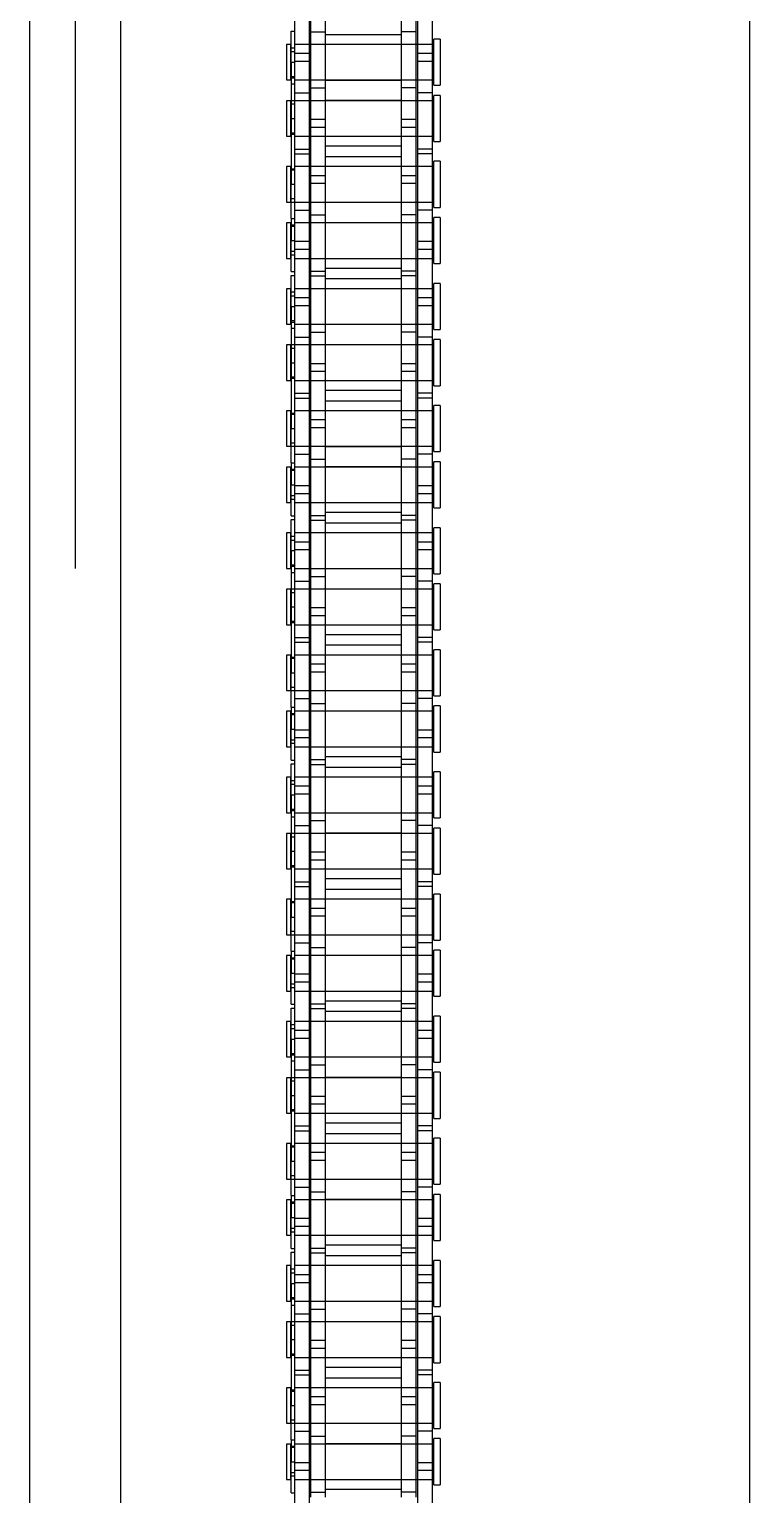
# Model space of a CAD drawing. Header units: metres. Extents: x 0 to 63075, y 0 to 44550.
# Drawn here: x 13894.7 to 13969.7, y 29355.7 to 29508.1 of the extents above; entities that cross this region are included whole.
import ezdxf

# ---------------------------------------------------------------- set-up
doc = ezdxf.new("R2010")
doc.units = ezdxf.units.M
doc.header["$LTSCALE"] = 75
doc.linetypes.add('HIDDEN2', pattern=[4.7625, 3.175, -1.5875])
for name, color, linetype in [('SDM', 7, 'Continuous'), ('SL4', 4, 'Continuous'), ('ST1', 7, 'HIDDEN2')]:
    doc.layers.add(name, color=color, linetype=linetype)

# ---------------------------------------------------------------- blocks, each defined once
blk = doc.blocks.new('A$Cb6dca9d5')
at = {"layer": 'SL4'}
for p, q in [((48.24, 3664.71), (48.24, 2339.74)), ((57.76, 2339.74), (57.76, 3664.71)), ((123.24, 2339.74), (123.24, 3664.71))]:
    blk.add_line(p, q, dxfattribs=at)
at = {"layer": 'ST1'}
for p, q in [((53, 3664.71), (53, 2339.74)), ((57.76, 2339.74), (57.76, 3664.71)), ((77.52, 2774.4), (77.52, 2768.05)), ((79.03, 2774.4), (79.03, 2768.05)), ((86.96, 2774.4), (86.96, 2768.05)), ((88.49, 2774.4), (88.49, 2768.05)), ((75.84, 2770.8), (75.84, 2761.7)), ((77.36, 2770.8), (77.36, 2761.7)), ((88.64, 2770.8), (88.64, 2761.7)), ((90.16, 2770.8), (90.16, 2761.7)), ((75.51, 2768.11), (75.84, 2768.11)), ((75.51, 2764.88), (75.51, 2768.11)), ((77.52, 2768.05), (79.03, 2768.05)), ((77.52, 2768.05), (77.52, 2758.96)), ((79.03, 2767.77), (86.96, 2767.77)), ((79.03, 2768.05), (79.03, 2758.96)), ((88.49, 2768.05), (86.96, 2768.05)), ((86.96, 2768.05), (86.96, 2758.96)), ((88.49, 2768.05), (88.49, 2758.96)), ((75, 2766.72), (75, 2763.03)), ((75.47, 2766.72), (75, 2766.72)), ((75.47, 2763.03), (75.47, 2766.72)), ((75.84, 2766.35), (75.47, 2766.35)), ((77.36, 2766.72), (75.84, 2766.72)), ((90.34, 2766.72), (75.84, 2766.72)), ((79.03, 2766.72), (77.52, 2766.72)), ((86.96, 2766.72), (79.03, 2766.72)), ((88.49, 2766.72), (86.96, 2766.72)), ((90.16, 2766.72), (88.64, 2766.72)), ((90.34, 2762.48), (90.34, 2767.27)), ((91, 2767.27), (90.34, 2767.27)), ((91, 2767.27), (91, 2762.48)), ((75.51, 2765.98), (75.84, 2765.98)), ((75.51, 2764.88), (75.51, 2752.18)), ((75.51, 2764.88), (75.84, 2764.88)), ((75.84, 2765.81), (77.36, 2765.81)), ((77.36, 2764.95), (75.84, 2764.95)), ((88.64, 2765.81), (90.16, 2765.81)), ((90.16, 2764.95), (88.64, 2764.95)), ((75, 2763.03), (75.47, 2763.03)), ((75.47, 2763.4), (75.84, 2763.4)), ((75.51, 2763.26), (75.84, 2763.26)), ((75.84, 2763.03), (77.36, 2763.03)), ((75.84, 2763.03), (90.34, 2763.03)), ((77.52, 2763.03), (79.03, 2763.03)), ((79.03, 2763.03), (86.96, 2763.03)), ((86.96, 2763.03), (88.49, 2763.03)), ((88.64, 2763.03), (90.16, 2763.03)), ((75.84, 2762.58), (75.51, 2762.58)), ((75.84, 2761.7), (77.36, 2761.7)), ((75.84, 2761.7), (75.84, 2755.35)), ((77.36, 2761.7), (77.36, 2755.35)), ((77.52, 2762.2), (79.03, 2762.2)), ((86.96, 2762.99), (79.03, 2762.99)), ((88.49, 2762.2), (86.96, 2762.2)), ((90.16, 2761.7), (88.64, 2761.7)), ((88.64, 2761.7), (88.64, 2755.35)), ((90.16, 2761.7), (90.16, 2755.35)), ((90.34, 2762.48), (91, 2762.48)), ((75, 2760.87), (75, 2757.18)), ((75.47, 2760.87), (75, 2760.87)), ((75.47, 2757.18), (75.47, 2760.87)), ((75.84, 2760.5), (75.47, 2760.5)), ((77.36, 2760.87), (75.51, 2760.87)), ((90.34, 2760.87), (75.84, 2760.87)), ((79.03, 2760.87), (77.52, 2760.87)), ((79.03, 2760.92), (86.96, 2760.92)), ((86.96, 2760.87), (79.03, 2760.87)), ((88.49, 2760.87), (86.96, 2760.87)), ((90.16, 2760.87), (88.64, 2760.87)), ((90.34, 2756.63), (90.34, 2761.43)), ((91, 2761.43), (90.34, 2761.43)), ((91, 2761.43), (91, 2756.63)), ((75.51, 2759.03), (75.84, 2759.03)), ((77.52, 2758.96), (77.52, 2758.1)), ((77.52, 2758.96), (79.03, 2758.96)), ((79.03, 2758.96), (79.03, 2758.1)), ((86.96, 2758.96), (86.96, 2758.1)), ((86.96, 2758.96), (88.49, 2758.96)), ((88.49, 2758.96), (88.49, 2758.1)), ((75, 2757.18), (75.47, 2757.18)), ((75.47, 2757.55), (75.84, 2757.55)), ((75.51, 2757.41), (75.84, 2757.41)), ((75.84, 2757.18), (77.36, 2757.18)), ((75.84, 2757.18), (90.34, 2757.18)), ((77.52, 2758.1), (77.52, 2749)), ((79.03, 2758.1), (77.52, 2758.1)), ((77.52, 2757.18), (79.03, 2757.18)), ((79.03, 2757.18), (86.96, 2757.18)), ((79.03, 2758.1), (79.03, 2749)), ((86.96, 2758.1), (86.96, 2749)), ((88.49, 2758.1), (86.96, 2758.1)), ((86.96, 2757.18), (88.49, 2757.18)), ((88.49, 2758.1), (88.49, 2749)), ((88.64, 2757.18), (90.16, 2757.18)), ((75.84, 2755.85), (77.36, 2755.85)), ((86.96, 2756.14), (79.03, 2756.14)), ((90.16, 2755.85), (88.64, 2755.85)), ((90.34, 2756.63), (91, 2756.63)), ((75, 2754.02), (75, 2750.33)), ((75.47, 2754.02), (75, 2754.02)), ((75.47, 2750.33), (75.47, 2754.02)), ((75.84, 2755.35), (77.36, 2755.35)), ((75.84, 2755.35), (75.84, 2746.26)), ((77.36, 2754.02), (75.84, 2754.02)), ((90.34, 2754.02), (75.84, 2754.02)), ((77.36, 2755.35), (77.36, 2746.26)), ((79.03, 2754.02), (77.52, 2754.02)), ((79.03, 2755.07), (86.96, 2755.07)), ((86.96, 2754.02), (79.03, 2754.02)), ((88.49, 2754.02), (86.96, 2754.02)), ((90.16, 2755.35), (88.64, 2755.35)), ((88.64, 2755.35), (88.64, 2746.26)), ((90.16, 2754.02), (88.64, 2754.02)), ((90.16, 2755.35), (90.16, 2746.26)), ((90.34, 2749.78), (90.34, 2754.57)), ((91, 2754.57), (90.34, 2754.57)), ((91, 2754.57), (91, 2749.78)), ((75.84, 2753.65), (75.47, 2753.65)), ((75.51, 2753.79), (75.84, 2753.79)), ((77.52, 2753.11), (79.03, 2753.11)), ((86.96, 2753.11), (88.49, 2753.11)), ((75.51, 2752.18), (75.84, 2752.18)), ((75.51, 2748.62), (75.51, 2752.18)), ((79.03, 2752.25), (77.52, 2752.25)), ((88.49, 2752.25), (86.96, 2752.25)), ((75, 2750.33), (75.47, 2750.33)), ((75.47, 2750.7), (75.84, 2750.7)), ((75.51, 2750.33), (77.36, 2750.33)), ((75.84, 2750.33), (90.34, 2750.33)), ((75.84, 2749.5), (77.36, 2749.5)), ((77.52, 2750.33), (79.03, 2750.33)), ((79.03, 2750.33), (86.96, 2750.33)), ((86.96, 2750.29), (79.03, 2750.29)), ((86.96, 2750.33), (88.49, 2750.33)), ((88.64, 2750.33), (90.16, 2750.33)), ((90.16, 2749.5), (88.64, 2749.5)), ((90.34, 2749.78), (91, 2749.78)), ((75, 2748.17), (75, 2744.48)), ((75.47, 2748.17), (75, 2748.17)), ((75.47, 2744.48), (75.47, 2748.17)), ((75.84, 2747.8), (75.47, 2747.8)), ((75.51, 2748.62), (75.51, 2746.33)), ((75.51, 2748.62), (75.84, 2748.62)), ((75.51, 2747.95), (75.84, 2747.95)), ((77.36, 2748.17), (75.84, 2748.17)), ((90.34, 2748.17), (75.84, 2748.17)), ((77.52, 2749), (79.03, 2749)), ((77.52, 2749), (77.52, 2742.65)), ((79.03, 2748.17), (77.52, 2748.17)), ((79.03, 2748.22), (86.96, 2748.22)), ((86.96, 2748.17), (79.03, 2748.17)), ((79.03, 2749), (79.03, 2742.65)), ((88.49, 2749), (86.96, 2749)), ((86.96, 2749), (86.96, 2742.65)), ((88.49, 2748.17), (86.96, 2748.17)), ((88.49, 2749), (88.49, 2742.65)), ((90.16, 2748.17), (88.64, 2748.17)), ((90.34, 2743.93), (90.34, 2748.73)), ((91, 2748.73), (90.34, 2748.73)), ((91, 2748.73), (91, 2743.93)), ((75.51, 2746.33), (75.84, 2746.33)), ((75.51, 2743.1), (75.51, 2746.33)), ((75.84, 2746.26), (75.84, 2745.4)), ((75.84, 2746.26), (77.36, 2746.26)), ((77.36, 2746.26), (77.36, 2745.4)), ((88.64, 2746.26), (88.64, 2745.4)), ((88.64, 2746.26), (90.16, 2746.26)), ((90.16, 2746.26), (90.16, 2745.4)), ((75.47, 2744.85), (75.84, 2744.85)), ((75.51, 2745.22), (75.84, 2745.22)), ((75.84, 2745.4), (75.84, 2736.3)), ((77.36, 2745.4), (75.84, 2745.4)), ((77.36, 2745.4), (77.36, 2736.3)), ((88.64, 2745.4), (88.64, 2736.3)), ((90.16, 2745.4), (88.64, 2745.4)), ((90.16, 2745.4), (90.16, 2736.3)), ((75, 2744.48), (75.47, 2744.48)), ((75.84, 2744.48), (77.36, 2744.48)), ((75.84, 2744.48), (90.34, 2744.48)), ((77.52, 2744.48), (79.03, 2744.48)), ((79.03, 2744.48), (86.96, 2744.48)), ((86.96, 2743.44), (79.03, 2743.44)), ((86.96, 2744.48), (88.49, 2744.48)), ((88.64, 2744.48), (90.16, 2744.48)), ((90.34, 2743.93), (91, 2743.93)), ((75.51, 2743.1), (75.84, 2743.1)), ((75.51, 2742.71), (75.84, 2742.71)), ((75.51, 2739.48), (75.51, 2742.71)), ((77.52, 2743.15), (79.03, 2743.15)), ((77.52, 2742.65), (79.03, 2742.65)), ((77.52, 2742.65), (77.52, 2733.56)), ((79.03, 2742.37), (86.96, 2742.37)), ((79.03, 2742.65), (79.03, 2733.56)), ((88.49, 2743.15), (86.96, 2743.15)), ((88.49, 2742.65), (86.96, 2742.65)), ((86.96, 2742.65), (86.96, 2733.56)), ((88.49, 2742.65), (88.49, 2733.56)), ((90.34, 2737.08), (90.34, 2741.87)), ((91, 2741.87), (90.34, 2741.87)), ((91, 2741.87), (91, 2737.08)), ((75, 2741.32), (75, 2737.63)), ((75.47, 2741.32), (75, 2741.32)), ((75.47, 2737.63), (75.47, 2741.32)), ((75.84, 2740.95), (75.47, 2740.95)), ((75.51, 2740.58), (75.84, 2740.58)), ((77.36, 2741.32), (75.84, 2741.32)), ((90.34, 2741.32), (75.84, 2741.32)), ((75.84, 2740.41), (77.36, 2740.41)), ((79.03, 2741.32), (77.52, 2741.32)), ((86.96, 2741.32), (79.03, 2741.32)), ((88.49, 2741.32), (86.96, 2741.32)), ((90.16, 2741.32), (88.64, 2741.32)), ((88.64, 2740.41), (90.16, 2740.41)), ((75.51, 2739.48), (75.84, 2739.48)), ((75.51, 2739.48), (75.51, 2726.78)), ((77.36, 2739.55), (75.84, 2739.55)), ((90.16, 2739.55), (88.64, 2739.55)), ((75, 2737.63), (75.47, 2737.63)), ((75.47, 2738), (75.84, 2738)), ((75.51, 2737.86), (75.84, 2737.86)), ((75.84, 2737.18), (75.51, 2737.18)), ((75.84, 2737.63), (77.36, 2737.63)), ((75.84, 2737.63), (90.34, 2737.63)), ((77.52, 2737.63), (79.03, 2737.63)), ((79.03, 2737.63), (86.96, 2737.63)), ((86.96, 2737.59), (79.03, 2737.59)), ((86.96, 2737.63), (88.49, 2737.63)), ((88.64, 2737.63), (90.16, 2737.63)), ((75.84, 2736.3), (77.36, 2736.3)), ((75.84, 2736.3), (75.84, 2729.95)), ((77.36, 2736.3), (77.36, 2729.95)), ((77.52, 2736.8), (79.03, 2736.8)), ((88.49, 2736.8), (86.96, 2736.8)), ((90.16, 2736.3), (88.64, 2736.3)), ((88.64, 2736.3), (88.64, 2729.95)), ((90.16, 2736.3), (90.16, 2729.95)), ((90.34, 2737.08), (91, 2737.08)), ((90.34, 2731.23), (90.34, 2736.03)), ((91, 2736.03), (90.34, 2736.03)), ((91, 2736.03), (91, 2731.23)), ((75, 2735.47), (75, 2731.78)), ((75.47, 2735.47), (75, 2735.47)), ((75.47, 2731.78), (75.47, 2735.47)), ((75.84, 2735.1), (75.47, 2735.1)), ((77.36, 2735.47), (75.51, 2735.47)), ((90.34, 2735.47), (75.84, 2735.47)), ((79.03, 2735.47), (77.52, 2735.47)), ((79.03, 2735.52), (86.96, 2735.52)), ((86.96, 2735.47), (79.03, 2735.47)), ((88.49, 2735.47), (86.96, 2735.47)), ((90.16, 2735.47), (88.64, 2735.47)), ((75.51, 2733.63), (75.84, 2733.63)), ((77.52, 2733.56), (77.52, 2732.7)), ((77.52, 2733.56), (79.03, 2733.56)), ((77.52, 2732.7), (77.52, 2723.6)), ((79.03, 2732.7), (77.52, 2732.7)), ((79.03, 2733.56), (79.03, 2732.7)), ((79.03, 2732.7), (79.03, 2723.6)), ((86.96, 2733.56), (86.96, 2732.7)), ((86.96, 2733.56), (88.49, 2733.56)), ((86.96, 2732.7), (86.96, 2723.6)), ((88.49, 2732.7), (86.96, 2732.7)), ((88.49, 2733.56), (88.49, 2732.7)), ((88.49, 2732.7), (88.49, 2723.6)), ((75, 2731.78), (75.47, 2731.78)), ((75.47, 2732.15), (75.84, 2732.15)), ((75.51, 2732.01), (75.84, 2732.01)), ((75.84, 2731.78), (77.36, 2731.78)), ((75.84, 2731.78), (90.34, 2731.78)), ((77.52, 2731.78), (79.03, 2731.78)), ((79.03, 2731.78), (86.96, 2731.78)), ((86.96, 2731.78), (88.49, 2731.78)), ((88.64, 2731.78), (90.16, 2731.78)), ((90.34, 2731.23), (91, 2731.23)), ((75.84, 2730.45), (77.36, 2730.45)), ((75.84, 2729.95), (77.36, 2729.95)), ((75.84, 2729.95), (75.84, 2720.86)), ((77.36, 2729.95), (77.36, 2720.86)), ((86.96, 2730.74), (79.03, 2730.74)), ((79.03, 2729.67), (86.96, 2729.67)), ((90.16, 2730.45), (88.64, 2730.45)), ((90.16, 2729.95), (88.64, 2729.95)), ((88.64, 2729.95), (88.64, 2720.86)), ((90.16, 2729.95), (90.16, 2720.86)), ((75, 2728.62), (75, 2724.93)), ((75.47, 2728.62), (75, 2728.62)), ((75.47, 2724.93), (75.47, 2728.62)), ((75.84, 2728.25), (75.47, 2728.25)), ((75.51, 2728.39), (75.84, 2728.39)), ((77.36, 2728.62), (75.84, 2728.62)), ((90.34, 2728.62), (75.84, 2728.62)), ((79.03, 2728.62), (77.52, 2728.62)), ((86.96, 2728.62), (79.03, 2728.62)), ((88.49, 2728.62), (86.96, 2728.62)), ((90.16, 2728.62), (88.64, 2728.62)), ((90.34, 2724.38), (90.34, 2729.17)), ((91, 2729.17), (90.34, 2729.17)), ((91, 2729.17), (91, 2724.38)), ((75.51, 2726.78), (75.84, 2726.78)), ((75.51, 2723.22), (75.51, 2726.78)), ((77.52, 2727.71), (79.03, 2727.71)), ((79.03, 2726.85), (77.52, 2726.85)), ((86.96, 2727.71), (88.49, 2727.71)), ((88.49, 2726.85), (86.96, 2726.85)), ((75, 2724.93), (75.47, 2724.93)), ((75.47, 2725.3), (75.84, 2725.3)), ((75.51, 2724.93), (77.36, 2724.93)), ((75.84, 2724.93), (90.34, 2724.93)), ((77.52, 2724.93), (79.03, 2724.93)), ((79.03, 2724.93), (86.96, 2724.93)), ((86.96, 2724.93), (88.49, 2724.93)), ((88.64, 2724.93), (90.16, 2724.93)), ((75.84, 2724.1), (77.36, 2724.1)), ((77.52, 2723.6), (79.03, 2723.6)), ((77.52, 2723.6), (77.52, 2717.25)), ((86.96, 2724.89), (79.03, 2724.89)), ((79.03, 2723.6), (79.03, 2717.25)), ((88.49, 2723.6), (86.96, 2723.6)), ((86.96, 2723.6), (86.96, 2717.25)), ((88.49, 2723.6), (88.49, 2717.25)), ((90.16, 2724.1), (88.64, 2724.1)), ((90.34, 2724.38), (91, 2724.38)), ((75, 2722.77), (75, 2719.08)), ((75.47, 2722.77), (75, 2722.77)), ((75.47, 2719.08), (75.47, 2722.77)), ((75.84, 2722.4), (75.47, 2722.4)), ((75.51, 2723.22), (75.51, 2720.93)), ((75.51, 2723.22), (75.84, 2723.22)), ((75.51, 2722.55), (75.84, 2722.55)), ((77.36, 2722.77), (75.84, 2722.77)), ((90.34, 2722.77), (75.84, 2722.77)), ((79.03, 2722.77), (77.52, 2722.77)), ((79.03, 2722.82), (86.96, 2722.82)), ((86.96, 2722.77), (79.03, 2722.77)), ((88.49, 2722.77), (86.96, 2722.77)), ((90.16, 2722.77), (88.64, 2722.77)), ((90.34, 2718.53), (90.34, 2723.33)), ((91, 2723.33), (90.34, 2723.33)), ((91, 2723.33), (91, 2718.53)), ((75.51, 2720.93), (75.84, 2720.93)), ((75.51, 2717.7), (75.51, 2720.93)), ((75.84, 2720.86), (75.84, 2720)), ((75.84, 2720.86), (77.36, 2720.86)), ((77.36, 2720.86), (77.36, 2720)), ((88.64, 2720.86), (88.64, 2720)), ((88.64, 2720.86), (90.16, 2720.86)), ((90.16, 2720.86), (90.16, 2720)), ((75, 2719.08), (75.47, 2719.08)), ((75.47, 2719.45), (75.84, 2719.45)), ((75.51, 2719.82), (75.84, 2719.82)), ((75.84, 2720), (75.84, 2710.9)), ((77.36, 2720), (75.84, 2720)), ((75.84, 2719.08), (77.36, 2719.08)), ((75.84, 2719.08), (90.34, 2719.08)), ((77.36, 2720), (77.36, 2710.9)), ((77.52, 2719.08), (79.03, 2719.08)), ((79.03, 2719.08), (86.96, 2719.08)), ((86.96, 2719.08), (88.49, 2719.08)), ((88.64, 2720), (88.64, 2710.9)), ((90.16, 2720), (88.64, 2720)), ((88.64, 2719.08), (90.16, 2719.08)), ((90.16, 2720), (90.16, 2710.9)), ((75.51, 2717.7), (75.84, 2717.7)), ((75.51, 2717.31), (75.84, 2717.31)), ((75.51, 2714.08), (75.51, 2717.31)), ((77.52, 2717.75), (79.03, 2717.75)), ((86.96, 2718.04), (79.03, 2718.04)), ((88.49, 2717.75), (86.96, 2717.75)), ((90.34, 2718.53), (91, 2718.53)), ((75, 2715.92), (75, 2712.23)), ((75.47, 2715.92), (75, 2715.92)), ((75.47, 2712.23), (75.47, 2715.92)), ((77.36, 2715.92), (75.84, 2715.92)), ((90.34, 2715.92), (75.84, 2715.92)), ((77.52, 2717.25), (79.03, 2717.25)), ((77.52, 2717.25), (77.52, 2708.16)), ((79.03, 2715.92), (77.52, 2715.92)), ((79.03, 2716.97), (86.96, 2716.97)), ((86.96, 2715.92), (79.03, 2715.92)), ((79.03, 2717.25), (79.03, 2708.16)), ((88.49, 2717.25), (86.96, 2717.25)), ((86.96, 2717.25), (86.96, 2708.16)), ((88.49, 2715.92), (86.96, 2715.92)), ((88.49, 2717.25), (88.49, 2708.16)), ((90.16, 2715.92), (88.64, 2715.92)), ((90.34, 2711.68), (90.34, 2716.47)), ((91, 2716.47), (90.34, 2716.47)), ((91, 2716.47), (91, 2711.68)), ((75.84, 2715.55), (75.47, 2715.55)), ((75.51, 2715.18), (75.84, 2715.18)), ((75.84, 2715.01), (77.36, 2715.01)), ((88.64, 2715.01), (90.16, 2715.01)), ((75.51, 2714.08), (75.51, 2701.38)), ((75.51, 2714.08), (75.84, 2714.08)), ((77.36, 2714.15), (75.84, 2714.15)), ((90.16, 2714.15), (88.64, 2714.15)), ((75, 2712.23), (75.47, 2712.23)), ((75.47, 2712.6), (75.84, 2712.6)), ((75.51, 2712.46), (75.84, 2712.46)), ((75.84, 2711.78), (75.51, 2711.78)), ((75.84, 2712.23), (77.36, 2712.23)), ((75.84, 2712.23), (90.34, 2712.23)), ((77.52, 2712.23), (79.03, 2712.23)), ((77.52, 2711.4), (79.03, 2711.4)), ((79.03, 2712.23), (86.96, 2712.23)), ((86.96, 2712.19), (79.03, 2712.19)), ((86.96, 2712.23), (88.49, 2712.23)), ((88.49, 2711.4), (86.96, 2711.4)), ((88.64, 2712.23), (90.16, 2712.23)), ((90.34, 2711.68), (91, 2711.68)), ((75, 2710.07), (75, 2706.38)), ((75.47, 2710.07), (75, 2710.07)), ((75.47, 2706.38), (75.47, 2710.07)), ((75.84, 2709.7), (75.47, 2709.7)), ((77.36, 2710.07), (75.51, 2710.07)), ((75.84, 2710.9), (77.36, 2710.9)), ((75.84, 2710.9), (75.84, 2704.55)), ((90.34, 2710.07), (75.84, 2710.07)), ((77.36, 2710.9), (77.36, 2704.55)), ((79.03, 2710.07), (77.52, 2710.07)), ((79.03, 2710.12), (86.96, 2710.12)), ((86.96, 2710.07), (79.03, 2710.07)), ((88.49, 2710.07), (86.96, 2710.07)), ((90.16, 2710.9), (88.64, 2710.9)), ((88.64, 2710.9), (88.64, 2704.55)), ((90.16, 2710.07), (88.64, 2710.07)), ((90.16, 2710.9), (90.16, 2704.55)), ((90.34, 2705.83), (90.34, 2710.63)), ((91, 2710.63), (90.34, 2710.63)), ((91, 2710.63), (91, 2705.83)), ((75.51, 2708.23), (75.84, 2708.23)), ((77.52, 2708.16), (77.52, 2707.3)), ((77.52, 2708.16), (79.03, 2708.16)), ((79.03, 2708.16), (79.03, 2707.3)), ((86.96, 2708.16), (86.96, 2707.3)), ((86.96, 2708.16), (88.49, 2708.16)), ((88.49, 2708.16), (88.49, 2707.3)), ((75.47, 2706.75), (75.84, 2706.75)), ((77.52, 2707.3), (77.52, 2698.2)), ((79.03, 2707.3), (77.52, 2707.3)), ((79.03, 2707.3), (79.03, 2698.2)), ((86.96, 2707.3), (86.96, 2698.2)), ((88.49, 2707.3), (86.96, 2707.3)), ((88.49, 2707.3), (88.49, 2698.2)), ((75, 2706.38), (75.47, 2706.38)), ((75.51, 2706.61), (75.84, 2706.61)), ((75.84, 2706.38), (77.36, 2706.38)), ((75.84, 2706.38), (90.34, 2706.38)), ((77.52, 2706.38), (79.03, 2706.38)), ((79.03, 2706.38), (86.96, 2706.38)), ((86.96, 2705.34), (79.03, 2705.34)), ((86.96, 2706.38), (88.49, 2706.38)), ((88.64, 2706.38), (90.16, 2706.38)), ((90.34, 2705.83), (91, 2705.83)), ((75.84, 2705.05), (77.36, 2705.05)), ((75.84, 2704.55), (77.36, 2704.55)), ((75.84, 2704.55), (75.84, 2695.46)), ((77.36, 2704.55), (77.36, 2695.46)), ((79.03, 2704.27), (86.96, 2704.27)), ((90.16, 2705.05), (88.64, 2705.05)), ((90.16, 2704.55), (88.64, 2704.55)), ((88.64, 2704.55), (88.64, 2695.46)), ((90.16, 2704.55), (90.16, 2695.46)), ((90.34, 2698.98), (90.34, 2703.77)), ((91, 2703.77), (90.34, 2703.77)), ((91, 2703.77), (91, 2698.98)), ((75, 2703.22), (75, 2699.53)), ((75.47, 2703.22), (75, 2703.22)), ((75.47, 2699.53), (75.47, 2703.22)), ((75.84, 2702.85), (75.47, 2702.85)), ((75.51, 2702.99), (75.84, 2702.99)), ((77.36, 2703.22), (75.84, 2703.22)), ((90.34, 2703.22), (75.84, 2703.22)), ((79.03, 2703.22), (77.52, 2703.22)), ((77.52, 2702.31), (79.03, 2702.31)), ((86.96, 2703.22), (79.03, 2703.22)), ((88.49, 2703.22), (86.96, 2703.22)), ((86.96, 2702.31), (88.49, 2702.31)), ((90.16, 2703.22), (88.64, 2703.22)), ((75.51, 2701.38), (75.84, 2701.38)), ((75.51, 2697.82), (75.51, 2701.38)), ((79.03, 2701.45), (77.52, 2701.45)), ((88.49, 2701.45), (86.96, 2701.45)), ((75, 2699.53), (75.47, 2699.53)), ((75.47, 2699.9), (75.84, 2699.9)), ((75.51, 2699.53), (77.36, 2699.53)), ((75.84, 2699.53), (90.34, 2699.53)), ((77.52, 2699.53), (79.03, 2699.53)), ((79.03, 2699.53), (86.96, 2699.53)), ((86.96, 2699.49), (79.03, 2699.49)), ((86.96, 2699.53), (88.49, 2699.53)), ((88.64, 2699.53), (90.16, 2699.53)), ((75.51, 2697.82), (75.51, 2695.53)), ((75.51, 2697.82), (75.84, 2697.82)), ((75.84, 2698.7), (77.36, 2698.7)), ((77.52, 2698.2), (79.03, 2698.2)), ((77.52, 2698.2), (77.52, 2691.85)), ((79.03, 2698.2), (79.03, 2691.85)), ((88.49, 2698.2), (86.96, 2698.2)), ((86.96, 2698.2), (86.96, 2691.85)), ((88.49, 2698.2), (88.49, 2691.85)), ((90.16, 2698.7), (88.64, 2698.7)), ((90.34, 2698.98), (91, 2698.98)), ((90.34, 2693.13), (90.34, 2697.93)), ((91, 2697.93), (90.34, 2697.93)), ((91, 2697.93), (91, 2693.13)), ((75, 2697.37), (75, 2693.68)), ((75.47, 2697.37), (75, 2697.37)), ((75.47, 2693.68), (75.47, 2697.37)), ((75.84, 2697), (75.47, 2697)), ((75.51, 2697.15), (75.84, 2697.15)), ((77.36, 2697.37), (75.84, 2697.37)), ((90.34, 2697.37), (75.84, 2697.37)), ((79.03, 2697.37), (77.52, 2697.37)), ((79.03, 2697.42), (86.96, 2697.42)), ((86.96, 2697.37), (79.03, 2697.37)), ((88.49, 2697.37), (86.96, 2697.37)), ((90.16, 2697.37), (88.64, 2697.37)), ((75.51, 2695.53), (75.84, 2695.53)), ((75.51, 2692.3), (75.51, 2695.53)), ((75.84, 2695.46), (75.84, 2694.6)), ((75.84, 2695.46), (77.36, 2695.46)), ((75.84, 2694.6), (75.84, 2685.5)), ((77.36, 2694.6), (75.84, 2694.6)), ((77.36, 2695.46), (77.36, 2694.6)), ((77.36, 2694.6), (77.36, 2685.5)), ((88.64, 2695.46), (88.64, 2694.6)), ((88.64, 2695.46), (90.16, 2695.46)), ((88.64, 2694.6), (88.64, 2685.5)), ((90.16, 2694.6), (88.64, 2694.6)), ((90.16, 2695.46), (90.16, 2694.6)), ((90.16, 2694.6), (90.16, 2685.5)), ((75, 2693.68), (75.47, 2693.68)), ((75.47, 2694.05), (75.84, 2694.05)), ((75.51, 2694.42), (75.84, 2694.42)), ((75.84, 2693.68), (77.36, 2693.68)), ((75.84, 2693.68), (90.34, 2693.68)), ((77.52, 2693.68), (79.03, 2693.68)), ((79.03, 2693.68), (86.96, 2693.68)), ((86.96, 2693.68), (88.49, 2693.68)), ((88.64, 2693.68), (90.16, 2693.68)), ((90.34, 2693.13), (91, 2693.13)), ((75.51, 2692.3), (75.84, 2692.3)), ((75.51, 2691.91), (75.84, 2691.91)), ((75.51, 2688.68), (75.51, 2691.91)), ((77.52, 2692.35), (79.03, 2692.35)), ((77.52, 2691.85), (79.03, 2691.85)), ((77.52, 2691.85), (77.52, 2682.76)), ((86.96, 2692.64), (79.03, 2692.64)), ((79.03, 2691.57), (86.96, 2691.57)), ((79.03, 2691.85), (79.03, 2682.76)), ((88.49, 2692.35), (86.96, 2692.35)), ((88.49, 2691.85), (86.96, 2691.85)), ((86.96, 2691.85), (86.96, 2682.76)), ((88.49, 2691.85), (88.49, 2682.76)), ((75, 2690.52), (75, 2686.83)), ((75.47, 2690.52), (75, 2690.52)), ((75.47, 2686.83), (75.47, 2690.52)), ((75.84, 2690.15), (75.47, 2690.15)), ((77.36, 2690.52), (75.84, 2690.52)), ((90.34, 2690.52), (75.84, 2690.52)), ((79.03, 2690.52), (77.52, 2690.52)), ((86.96, 2690.52), (79.03, 2690.52)), ((88.49, 2690.52), (86.96, 2690.52)), ((90.16, 2690.52), (88.64, 2690.52)), ((90.34, 2686.28), (90.34, 2691.07)), ((91, 2691.07), (90.34, 2691.07)), ((91, 2691.07), (91, 2686.28)), ((75.51, 2689.78), (75.84, 2689.78)), ((75.51, 2688.68), (75.84, 2688.68)), ((75.51, 2688.68), (75.51, 2675.98)), ((75.84, 2689.61), (77.36, 2689.61)), ((77.36, 2688.75), (75.84, 2688.75)), ((88.64, 2689.61), (90.16, 2689.61)), ((90.16, 2688.75), (88.64, 2688.75)), ((75, 2686.83), (75.47, 2686.83)), ((75.47, 2687.2), (75.84, 2687.2)), ((75.51, 2687.06), (75.84, 2687.06)), ((75.84, 2686.83), (77.36, 2686.83)), ((75.84, 2686.83), (90.34, 2686.83)), ((77.52, 2686.83), (79.03, 2686.83)), ((79.03, 2686.83), (86.96, 2686.83)), ((86.96, 2686.83), (88.49, 2686.83)), ((88.64, 2686.83), (90.16, 2686.83)), ((75.84, 2686.38), (75.51, 2686.38)), ((75.84, 2685.5), (77.36, 2685.5)), ((75.84, 2685.5), (75.84, 2679.15)), ((77.36, 2685.5), (77.36, 2679.15)), ((77.52, 2686), (79.03, 2686)), ((86.96, 2686.79), (79.03, 2686.79)), ((88.49, 2686), (86.96, 2686)), ((90.16, 2685.5), (88.64, 2685.5)), ((88.64, 2685.5), (88.64, 2679.15)), ((90.16, 2685.5), (90.16, 2679.15)), ((90.34, 2686.28), (91, 2686.28)), ((75, 2684.67), (75, 2680.98)), ((75.47, 2684.67), (75, 2684.67)), ((75.47, 2680.98), (75.47, 2684.67)), ((75.84, 2684.3), (75.47, 2684.3)), ((77.36, 2684.67), (75.51, 2684.67)), ((90.34, 2684.67), (75.84, 2684.67)), ((79.03, 2684.67), (77.52, 2684.67)), ((79.03, 2684.72), (86.96, 2684.72)), ((86.96, 2684.67), (79.03, 2684.67)), ((88.49, 2684.67), (86.96, 2684.67)), ((90.16, 2684.67), (88.64, 2684.67)), ((90.34, 2680.43), (90.34, 2685.23)), ((91, 2685.23), (90.34, 2685.23)), ((91, 2685.23), (91, 2680.43)), ((75.51, 2682.83), (75.84, 2682.83)), ((77.52, 2682.76), (77.52, 2681.9)), ((77.52, 2682.76), (79.03, 2682.76)), ((79.03, 2682.76), (79.03, 2681.9)), ((86.96, 2682.76), (86.96, 2681.9)), ((86.96, 2682.76), (88.49, 2682.76)), ((88.49, 2682.76), (88.49, 2681.9)), ((75, 2680.98), (75.47, 2680.98)), ((75.47, 2681.35), (75.84, 2681.35)), ((75.51, 2681.21), (75.84, 2681.21)), ((75.84, 2680.98), (77.36, 2680.98)), ((75.84, 2680.98), (90.34, 2680.98)), ((77.52, 2681.9), (77.52, 2672.8)), ((79.03, 2681.9), (77.52, 2681.9)), ((77.52, 2680.98), (79.03, 2680.98)), ((79.03, 2680.98), (86.96, 2680.98)), ((79.03, 2681.9), (79.03, 2672.8)), ((86.96, 2681.9), (86.96, 2672.8)), ((88.49, 2681.9), (86.96, 2681.9)), ((86.96, 2680.98), (88.49, 2680.98)), ((88.49, 2681.9), (88.49, 2672.8)), ((88.64, 2680.98), (90.16, 2680.98)), ((75.84, 2679.65), (77.36, 2679.65)), ((86.96, 2679.94), (79.03, 2679.94)), ((90.16, 2679.65), (88.64, 2679.65)), ((90.34, 2680.43), (91, 2680.43)), ((75, 2677.82), (75, 2674.13)), ((75.47, 2677.82), (75, 2677.82)), ((75.47, 2674.13), (75.47, 2677.82)), ((75.84, 2679.15), (77.36, 2679.15)), ((75.84, 2679.15), (75.84, 2670.06)), ((77.36, 2677.82), (75.84, 2677.82)), ((90.34, 2677.82), (75.84, 2677.82)), ((77.36, 2679.15), (77.36, 2670.06)), ((79.03, 2677.82), (77.52, 2677.82)), ((79.03, 2678.87), (86.96, 2678.87)), ((86.96, 2677.82), (79.03, 2677.82)), ((88.49, 2677.82), (86.96, 2677.82)), ((90.16, 2679.15), (88.64, 2679.15)), ((88.64, 2679.15), (88.64, 2670.06)), ((90.16, 2677.82), (88.64, 2677.82)), ((90.16, 2679.15), (90.16, 2670.06)), ((90.34, 2673.58), (90.34, 2678.37)), ((91, 2678.37), (90.34, 2678.37)), ((91, 2678.37), (91, 2673.58)), ((75.84, 2677.45), (75.47, 2677.45)), ((75.51, 2677.59), (75.84, 2677.59)), ((77.52, 2676.91), (79.03, 2676.91)), ((86.96, 2676.91), (88.49, 2676.91)), ((75.51, 2675.98), (75.84, 2675.98)), ((75.51, 2672.42), (75.51, 2675.98)), ((79.03, 2676.05), (77.52, 2676.05)), ((88.49, 2676.05), (86.96, 2676.05)), ((75, 2674.13), (75.47, 2674.13)), ((75.47, 2674.5), (75.84, 2674.5)), ((75.51, 2674.13), (77.36, 2674.13)), ((75.84, 2674.13), (90.34, 2674.13)), ((75.84, 2673.3), (77.36, 2673.3)), ((77.52, 2674.13), (79.03, 2674.13)), ((79.03, 2674.13), (86.96, 2674.13)), ((86.96, 2674.09), (79.03, 2674.09)), ((86.96, 2674.13), (88.49, 2674.13)), ((88.64, 2674.13), (90.16, 2674.13)), ((90.16, 2673.3), (88.64, 2673.3)), ((90.34, 2673.58), (91, 2673.58)), ((75, 2671.97), (75, 2668.28)), ((75.47, 2671.97), (75, 2671.97)), ((75.47, 2668.28), (75.47, 2671.97)), ((75.84, 2671.6), (75.47, 2671.6)), ((75.51, 2672.42), (75.51, 2670.13)), ((75.51, 2672.42), (75.84, 2672.42)), ((75.51, 2671.75), (75.84, 2671.75)), ((77.36, 2671.97), (75.84, 2671.97)), ((90.34, 2671.97), (75.84, 2671.97)), ((77.52, 2672.8), (79.03, 2672.8)), ((77.52, 2672.8), (77.52, 2666.45)), ((79.03, 2671.97), (77.52, 2671.97)), ((79.03, 2672.02), (86.96, 2672.02)), ((86.96, 2671.97), (79.03, 2671.97)), ((79.03, 2672.8), (79.03, 2666.45)), ((88.49, 2672.8), (86.96, 2672.8)), ((86.96, 2672.8), (86.96, 2666.45)), ((88.49, 2671.97), (86.96, 2671.97)), ((88.49, 2672.8), (88.49, 2666.45)), ((90.16, 2671.97), (88.64, 2671.97)), ((90.34, 2667.73), (90.34, 2672.53)), ((91, 2672.53), (90.34, 2672.53)), ((91, 2672.53), (91, 2667.73)), ((75.51, 2670.13), (75.84, 2670.13)), ((75.51, 2666.9), (75.51, 2670.13)), ((75.84, 2670.06), (75.84, 2669.2)), ((75.84, 2670.06), (77.36, 2670.06)), ((77.36, 2670.06), (77.36, 2669.2)), ((88.64, 2670.06), (88.64, 2669.2)), ((88.64, 2670.06), (90.16, 2670.06)), ((90.16, 2670.06), (90.16, 2669.2)), ((75.47, 2668.65), (75.84, 2668.65)), ((75.51, 2669.02), (75.84, 2669.02)), ((75.84, 2669.2), (75.84, 2660.1)), ((77.36, 2669.2), (75.84, 2669.2)), ((77.36, 2669.2), (77.36, 2660.1)), ((88.64, 2669.2), (88.64, 2660.1)), ((90.16, 2669.2), (88.64, 2669.2)), ((90.16, 2669.2), (90.16, 2660.1)), ((75, 2668.28), (75.47, 2668.28)), ((75.84, 2668.28), (77.36, 2668.28)), ((75.84, 2668.28), (90.34, 2668.28)), ((77.52, 2668.28), (79.03, 2668.28)), ((79.03, 2668.28), (86.96, 2668.28)), ((86.96, 2667.24), (79.03, 2667.24)), ((86.96, 2668.28), (88.49, 2668.28)), ((88.64, 2668.28), (90.16, 2668.28)), ((90.34, 2667.73), (91, 2667.73)), ((75.51, 2666.9), (75.84, 2666.9)), ((75.51, 2666.51), (75.84, 2666.51)), ((75.51, 2663.28), (75.51, 2666.51)), ((77.52, 2666.95), (79.03, 2666.95)), ((77.52, 2666.45), (79.03, 2666.45)), ((77.52, 2666.45), (77.52, 2657.36)), ((79.03, 2666.17), (86.96, 2666.17)), ((79.03, 2666.45), (79.03, 2657.36)), ((88.49, 2666.95), (86.96, 2666.95)), ((88.49, 2666.45), (86.96, 2666.45)), ((86.96, 2666.45), (86.96, 2657.36)), ((88.49, 2666.45), (88.49, 2657.36)), ((90.34, 2660.88), (90.34, 2665.67)), ((91, 2665.67), (90.34, 2665.67)), ((91, 2665.67), (91, 2660.88)), ((75, 2665.12), (75, 2661.43)), ((75.47, 2665.12), (75, 2665.12)), ((75.47, 2661.43), (75.47, 2665.12)), ((75.84, 2664.75), (75.47, 2664.75)), ((75.51, 2664.38), (75.84, 2664.38)), ((77.36, 2665.12), (75.84, 2665.12)), ((90.34, 2665.12), (75.84, 2665.12)), ((75.84, 2664.21), (77.36, 2664.21)), ((79.03, 2665.12), (77.52, 2665.12)), ((86.96, 2665.12), (79.03, 2665.12)), ((88.49, 2665.12), (86.96, 2665.12)), ((90.16, 2665.12), (88.64, 2665.12)), ((88.64, 2664.21), (90.16, 2664.21)), ((75.51, 2663.28), (75.51, 2650.58)), ((75.51, 2663.28), (75.84, 2663.28)), ((77.36, 2663.35), (75.84, 2663.35)), ((90.16, 2663.35), (88.64, 2663.35)), ((75, 2661.43), (75.47, 2661.43)), ((75.47, 2661.8), (75.84, 2661.8)), ((75.51, 2661.66), (75.84, 2661.66)), ((75.84, 2660.98), (75.51, 2660.98)), ((75.84, 2661.43), (77.36, 2661.43)), ((75.84, 2661.43), (90.34, 2661.43)), ((77.52, 2661.43), (79.03, 2661.43)), ((79.03, 2661.43), (86.96, 2661.43)), ((86.96, 2661.39), (79.03, 2661.39)), ((86.96, 2661.43), (88.49, 2661.43)), ((88.64, 2661.43), (90.16, 2661.43)), ((75.84, 2660.1), (77.36, 2660.1)), ((75.84, 2660.1), (75.84, 2653.75)), ((77.36, 2660.1), (77.36, 2653.75)), ((77.52, 2660.6), (79.03, 2660.6)), ((88.49, 2660.6), (86.96, 2660.6)), ((90.16, 2660.1), (88.64, 2660.1)), ((88.64, 2660.1), (88.64, 2653.75)), ((90.16, 2660.1), (90.16, 2653.75)), ((90.34, 2660.88), (91, 2660.88)), ((90.34, 2655.03), (90.34, 2659.83)), ((91, 2659.83), (90.34, 2659.83)), ((91, 2659.83), (91, 2655.03)), ((75, 2659.27), (75, 2655.58)), ((75.47, 2659.27), (75, 2659.27)), ((75.47, 2655.58), (75.47, 2659.27)), ((75.84, 2658.9), (75.47, 2658.9)), ((77.36, 2659.27), (75.51, 2659.27)), ((90.34, 2659.27), (75.84, 2659.27)), ((79.03, 2659.27), (77.52, 2659.27)), ((79.03, 2659.32), (86.96, 2659.32)), ((86.96, 2659.27), (79.03, 2659.27)), ((88.49, 2659.27), (86.96, 2659.27)), ((90.16, 2659.27), (88.64, 2659.27)), ((75.51, 2657.43), (75.84, 2657.43)), ((77.52, 2657.36), (77.52, 2656.5)), ((77.52, 2657.36), (79.03, 2657.36)), ((77.52, 2656.5), (77.52, 2647.4)), ((79.03, 2656.5), (77.52, 2656.5)), ((79.03, 2657.36), (79.03, 2656.5)), ((79.03, 2656.5), (79.03, 2647.4)), ((86.96, 2657.36), (86.96, 2656.5)), ((86.96, 2657.36), (88.49, 2657.36)), ((86.96, 2656.5), (86.96, 2647.4)), ((88.49, 2656.5), (86.96, 2656.5)), ((88.49, 2657.36), (88.49, 2656.5)), ((88.49, 2656.5), (88.49, 2647.4)), ((75, 2655.58), (75.47, 2655.58)), ((75.47, 2655.95), (75.84, 2655.95)), ((75.51, 2655.81), (75.84, 2655.81)), ((75.84, 2655.58), (77.36, 2655.58)), ((75.84, 2655.58), (90.34, 2655.58)), ((77.52, 2655.58), (79.03, 2655.58)), ((79.03, 2655.58), (86.96, 2655.58)), ((86.96, 2655.58), (88.49, 2655.58)), ((88.64, 2655.58), (90.16, 2655.58)), ((90.34, 2655.03), (91, 2655.03)), ((75.84, 2654.25), (77.36, 2654.25)), ((75.84, 2653.75), (77.36, 2653.75)), ((75.84, 2653.75), (75.84, 2644.66)), ((77.36, 2653.75), (77.36, 2644.66)), ((86.96, 2654.54), (79.03, 2654.54)), ((79.03, 2653.47), (86.96, 2653.47)), ((90.16, 2654.25), (88.64, 2654.25)), ((90.16, 2653.75), (88.64, 2653.75)), ((88.64, 2653.75), (88.64, 2644.66)), ((90.16, 2653.75), (90.16, 2644.66)), ((75, 2652.42), (75, 2648.73)), ((75.47, 2652.42), (75, 2652.42)), ((75.47, 2648.73), (75.47, 2652.42)), ((75.84, 2652.05), (75.47, 2652.05)), ((75.51, 2652.19), (75.84, 2652.19)), ((77.36, 2652.42), (75.84, 2652.42)), ((90.34, 2652.42), (75.84, 2652.42)), ((79.03, 2652.42), (77.52, 2652.42)), ((86.96, 2652.42), (79.03, 2652.42)), ((88.49, 2652.42), (86.96, 2652.42)), ((90.16, 2652.42), (88.64, 2652.42)), ((90.34, 2648.18), (90.34, 2652.97)), ((91, 2652.97), (90.34, 2652.97)), ((91, 2652.97), (91, 2648.18)), ((75.51, 2650.58), (75.84, 2650.58)), ((75.51, 2647.02), (75.51, 2650.58)), ((77.52, 2651.51), (79.03, 2651.51)), ((79.03, 2650.65), (77.52, 2650.65)), ((86.96, 2651.51), (88.49, 2651.51)), ((88.49, 2650.65), (86.96, 2650.65)), ((75, 2648.73), (75.47, 2648.73)), ((75.47, 2649.1), (75.84, 2649.1)), ((75.51, 2648.73), (77.36, 2648.73)), ((75.84, 2648.73), (90.34, 2648.73)), ((77.52, 2648.73), (79.03, 2648.73)), ((79.03, 2648.73), (86.96, 2648.73)), ((86.96, 2648.73), (88.49, 2648.73)), ((88.64, 2648.73), (90.16, 2648.73)), ((75.84, 2647.9), (77.36, 2647.9)), ((77.52, 2647.4), (79.03, 2647.4)), ((77.52, 2647.4), (77.52, 2641.05)), ((86.96, 2648.69), (79.03, 2648.69)), ((79.03, 2647.4), (79.03, 2641.05)), ((88.49, 2647.4), (86.96, 2647.4)), ((86.96, 2647.4), (86.96, 2641.05)), ((88.49, 2647.4), (88.49, 2641.05)), ((90.16, 2647.9), (88.64, 2647.9)), ((90.34, 2648.18), (91, 2648.18)), ((75, 2646.57), (75, 2642.88)), ((75.47, 2646.57), (75, 2646.57)), ((75.47, 2642.88), (75.47, 2646.57)), ((75.84, 2646.2), (75.47, 2646.2)), ((75.51, 2647.02), (75.51, 2644.73)), ((75.51, 2647.02), (75.84, 2647.02)), ((75.51, 2646.35), (75.84, 2646.35)), ((77.36, 2646.57), (75.84, 2646.57)), ((90.34, 2646.57), (75.84, 2646.57)), ((79.03, 2646.57), (77.52, 2646.57)), ((79.03, 2646.62), (86.96, 2646.62)), ((86.96, 2646.57), (79.03, 2646.57)), ((88.49, 2646.57), (86.96, 2646.57)), ((90.16, 2646.57), (88.64, 2646.57)), ((90.34, 2642.33), (90.34, 2647.13)), ((91, 2647.13), (90.34, 2647.13)), ((91, 2647.13), (91, 2642.33)), ((75.51, 2644.73), (75.84, 2644.73)), ((75.51, 2641.5), (75.51, 2644.73)), ((75.84, 2644.66), (75.84, 2643.8)), ((75.84, 2644.66), (77.36, 2644.66)), ((77.36, 2644.66), (77.36, 2643.8)), ((88.64, 2644.66), (88.64, 2643.8)), ((88.64, 2644.66), (90.16, 2644.66)), ((90.16, 2644.66), (90.16, 2643.8)), ((75, 2642.88), (75.47, 2642.88)), ((75.47, 2643.25), (75.84, 2643.25)), ((75.51, 2643.62), (75.84, 2643.62)), ((75.84, 2643.8), (75.84, 2634.7)), ((77.36, 2643.8), (75.84, 2643.8)), ((75.84, 2642.88), (77.36, 2642.88)), ((75.84, 2642.88), (90.34, 2642.88)), ((77.36, 2643.8), (77.36, 2634.7)), ((77.52, 2642.88), (79.03, 2642.88)), ((79.03, 2642.88), (86.96, 2642.88)), ((86.96, 2642.88), (88.49, 2642.88)), ((88.64, 2643.8), (88.64, 2634.7)), ((90.16, 2643.8), (88.64, 2643.8)), ((88.64, 2642.88), (90.16, 2642.88)), ((90.16, 2643.8), (90.16, 2634.7)), ((75.51, 2641.5), (75.84, 2641.5)), ((75.51, 2641.11), (75.84, 2641.11)), ((75.51, 2637.88), (75.51, 2641.11)), ((77.52, 2641.55), (79.03, 2641.55)), ((86.96, 2641.84), (79.03, 2641.84)), ((88.49, 2641.55), (86.96, 2641.55)), ((90.34, 2642.33), (91, 2642.33)), ((75, 2639.72), (75, 2636.03)), ((75.47, 2639.72), (75, 2639.72)), ((75.47, 2636.03), (75.47, 2639.72)), ((77.36, 2639.72), (75.84, 2639.72)), ((90.34, 2639.72), (75.84, 2639.72)), ((77.52, 2641.05), (79.03, 2641.05)), ((77.52, 2641.05), (77.52, 2631.96)), ((79.03, 2639.72), (77.52, 2639.72)), ((79.03, 2640.77), (86.96, 2640.77)), ((86.96, 2639.72), (79.03, 2639.72)), ((79.03, 2641.05), (79.03, 2631.96)), ((88.49, 2641.05), (86.96, 2641.05)), ((86.96, 2641.05), (86.96, 2631.96)), ((88.49, 2639.72), (86.96, 2639.72)), ((88.49, 2641.05), (88.49, 2631.96)), ((90.16, 2639.72), (88.64, 2639.72)), ((90.34, 2635.48), (90.34, 2640.27)), ((91, 2640.27), (90.34, 2640.27)), ((91, 2640.27), (91, 2635.48)), ((75.84, 2639.35), (75.47, 2639.35)), ((75.51, 2638.98), (75.84, 2638.98)), ((75.84, 2638.81), (77.36, 2638.81)), ((88.64, 2638.81), (90.16, 2638.81)), ((75.51, 2637.88), (75.84, 2637.88)), ((75.51, 2637.88), (75.51, 2625.18)), ((77.36, 2637.95), (75.84, 2637.95)), ((90.16, 2637.95), (88.64, 2637.95)), ((75, 2636.03), (75.47, 2636.03)), ((75.47, 2636.4), (75.84, 2636.4)), ((75.51, 2636.26), (75.84, 2636.26)), ((75.84, 2635.58), (75.51, 2635.58)), ((75.84, 2636.03), (77.36, 2636.03)), ((75.84, 2636.03), (90.34, 2636.03)), ((77.52, 2636.03), (79.03, 2636.03)), ((77.52, 2635.2), (79.03, 2635.2)), ((79.03, 2636.03), (86.96, 2636.03)), ((86.96, 2635.99), (79.03, 2635.99)), ((86.96, 2636.03), (88.49, 2636.03)), ((88.49, 2635.2), (86.96, 2635.2)), ((88.64, 2636.03), (90.16, 2636.03)), ((90.34, 2635.48), (91, 2635.48)), ((75, 2633.87), (75, 2630.18)), ((75.47, 2633.87), (75, 2633.87)), ((75.47, 2630.18), (75.47, 2633.87)), ((75.84, 2633.5), (75.47, 2633.5)), ((77.36, 2633.87), (75.51, 2633.87)), ((75.84, 2634.7), (77.36, 2634.7)), ((75.84, 2634.7), (75.84, 2628.35)), ((90.34, 2633.87), (75.84, 2633.87)), ((77.36, 2634.7), (77.36, 2628.35)), ((79.03, 2633.87), (77.52, 2633.87)), ((79.03, 2633.92), (86.96, 2633.92)), ((86.96, 2633.87), (79.03, 2633.87)), ((88.49, 2633.87), (86.96, 2633.87)), ((90.16, 2634.7), (88.64, 2634.7)), ((88.64, 2634.7), (88.64, 2628.35)), ((90.16, 2633.87), (88.64, 2633.87)), ((90.16, 2634.7), (90.16, 2628.35)), ((90.34, 2629.63), (90.34, 2634.43)), ((91, 2634.43), (90.34, 2634.43)), ((91, 2634.43), (91, 2629.63)), ((75.51, 2632.03), (75.84, 2632.03)), ((77.52, 2631.96), (77.52, 2631.1)), ((77.52, 2631.96), (79.03, 2631.96)), ((79.03, 2631.96), (79.03, 2631.1)), ((86.96, 2631.96), (86.96, 2631.1)), ((86.96, 2631.96), (88.49, 2631.96)), ((88.49, 2631.96), (88.49, 2631.1)), ((75.47, 2630.55), (75.84, 2630.55)), ((77.52, 2631.1), (77.52, 2622)), ((79.03, 2631.1), (77.52, 2631.1)), ((79.03, 2631.1), (79.03, 2622)), ((86.96, 2631.1), (86.96, 2622)), ((88.49, 2631.1), (86.96, 2631.1)), ((88.49, 2631.1), (88.49, 2622)), ((75, 2630.18), (75.47, 2630.18)), ((75.51, 2630.41), (75.84, 2630.41)), ((75.84, 2630.18), (77.36, 2630.18)), ((75.84, 2630.18), (90.34, 2630.18)), ((77.52, 2630.18), (79.03, 2630.18)), ((79.03, 2630.18), (86.96, 2630.18)), ((86.96, 2629.14), (79.03, 2629.14)), ((86.96, 2630.18), (88.49, 2630.18)), ((88.64, 2630.18), (90.16, 2630.18)), ((90.34, 2629.63), (91, 2629.63)), ((75.84, 2628.85), (77.36, 2628.85)), ((75.84, 2628.35), (77.36, 2628.35)), ((75.84, 2628.35), (75.84, 2619.26)), ((77.36, 2628.35), (77.36, 2619.26)), ((79.03, 2628.07), (86.96, 2628.07)), ((90.16, 2628.85), (88.64, 2628.85)), ((90.16, 2628.35), (88.64, 2628.35)), ((88.64, 2628.35), (88.64, 2619.26)), ((90.16, 2628.35), (90.16, 2619.26)), ((90.34, 2622.78), (90.34, 2627.57)), ((91, 2627.57), (90.34, 2627.57)), ((91, 2627.57), (91, 2622.78)), ((75, 2627.02), (75, 2623.33)), ((75.47, 2627.02), (75, 2627.02)), ((75.47, 2623.33), (75.47, 2627.02)), ((75.84, 2626.65), (75.47, 2626.65)), ((75.51, 2626.79), (75.84, 2626.79)), ((77.36, 2627.02), (75.84, 2627.02)), ((90.34, 2627.02), (75.84, 2627.02)), ((79.03, 2627.02), (77.52, 2627.02)), ((77.52, 2626.11), (79.03, 2626.11)), ((86.96, 2627.02), (79.03, 2627.02)), ((88.49, 2627.02), (86.96, 2627.02)), ((86.96, 2626.11), (88.49, 2626.11)), ((90.16, 2627.02), (88.64, 2627.02)), ((75.51, 2625.18), (75.84, 2625.18)), ((75.51, 2621.62), (75.51, 2625.18)), ((79.03, 2625.25), (77.52, 2625.25)), ((88.49, 2625.25), (86.96, 2625.25)), ((75, 2623.33), (75.47, 2623.33)), ((75.47, 2623.7), (75.84, 2623.7)), ((75.51, 2623.33), (77.36, 2623.33)), ((75.84, 2623.33), (90.34, 2623.33)), ((77.52, 2623.33), (79.03, 2623.33)), ((79.03, 2623.33), (86.96, 2623.33)), ((86.96, 2623.29), (79.03, 2623.29)), ((86.96, 2623.33), (88.49, 2623.33)), ((88.64, 2623.33), (90.16, 2623.33)), ((75.51, 2621.62), (75.51, 2619.33)), ((75.51, 2621.62), (75.84, 2621.62)), ((75.84, 2622.5), (77.36, 2622.5)), ((77.52, 2622), (79.03, 2622)), ((77.52, 2622), (77.52, 2615.65)), ((79.03, 2622), (79.03, 2615.65)), ((88.49, 2622), (86.96, 2622)), ((86.96, 2622), (86.96, 2615.65)), ((88.49, 2622), (88.49, 2615.65)), ((90.16, 2622.5), (88.64, 2622.5)), ((90.34, 2622.78), (91, 2622.78)), ((90.34, 2616.93), (90.34, 2621.73)), ((91, 2621.73), (90.34, 2621.73)), ((91, 2621.73), (91, 2616.93)), ((75, 2621.17), (75, 2617.48)), ((75.47, 2621.17), (75, 2621.17)), ((75.47, 2617.48), (75.47, 2621.17)), ((75.84, 2620.8), (75.47, 2620.8)), ((75.51, 2620.95), (75.84, 2620.95)), ((77.36, 2621.17), (75.84, 2621.17)), ((90.34, 2621.17), (75.84, 2621.17)), ((79.03, 2621.17), (77.52, 2621.17)), ((79.03, 2621.22), (86.96, 2621.22)), ((86.96, 2621.17), (79.03, 2621.17)), ((88.49, 2621.17), (86.96, 2621.17)), ((90.16, 2621.17), (88.64, 2621.17)), ((75.51, 2619.33), (75.84, 2619.33)), ((75.51, 2616.1), (75.51, 2619.33)), ((75.84, 2619.26), (75.84, 2618.4)), ((75.84, 2619.26), (77.36, 2619.26)), ((75.84, 2618.4), (75.84, 2609.3)), ((77.36, 2618.4), (75.84, 2618.4)), ((77.36, 2619.26), (77.36, 2618.4)), ((77.36, 2618.4), (77.36, 2609.3)), ((88.64, 2619.26), (88.64, 2618.4)), ((88.64, 2619.26), (90.16, 2619.26)), ((88.64, 2618.4), (88.64, 2609.3)), ((90.16, 2618.4), (88.64, 2618.4)), ((90.16, 2619.26), (90.16, 2618.4)), ((90.16, 2618.4), (90.16, 2609.3)), ((75, 2617.48), (75.47, 2617.48)), ((75.47, 2617.85), (75.84, 2617.85)), ((75.51, 2618.22), (75.84, 2618.22)), ((75.84, 2617.48), (77.36, 2617.48)), ((75.84, 2617.48), (90.34, 2617.48)), ((77.52, 2617.48), (79.03, 2617.48)), ((79.03, 2617.48), (86.96, 2617.48)), ((86.96, 2617.48), (88.49, 2617.48)), ((88.64, 2617.48), (90.16, 2617.48)), ((90.34, 2616.93), (91, 2616.93)), ((75.51, 2616.1), (75.84, 2616.1)), ((77.52, 2616.15), (79.03, 2616.15)), ((86.96, 2616.44), (79.03, 2616.44)), ((88.49, 2616.15), (86.96, 2616.15))]:
    blk.add_line(p, q, dxfattribs=at)

msp = doc.modelspace()

# ---------------------------------------------------------------- block references
at = {"layer": 'SDM'}
msp.add_blockref('A$Cb6dca9d5', (13846.47, 26739.77), dxfattribs=at)

doc.saveas('drawing.dxf')
